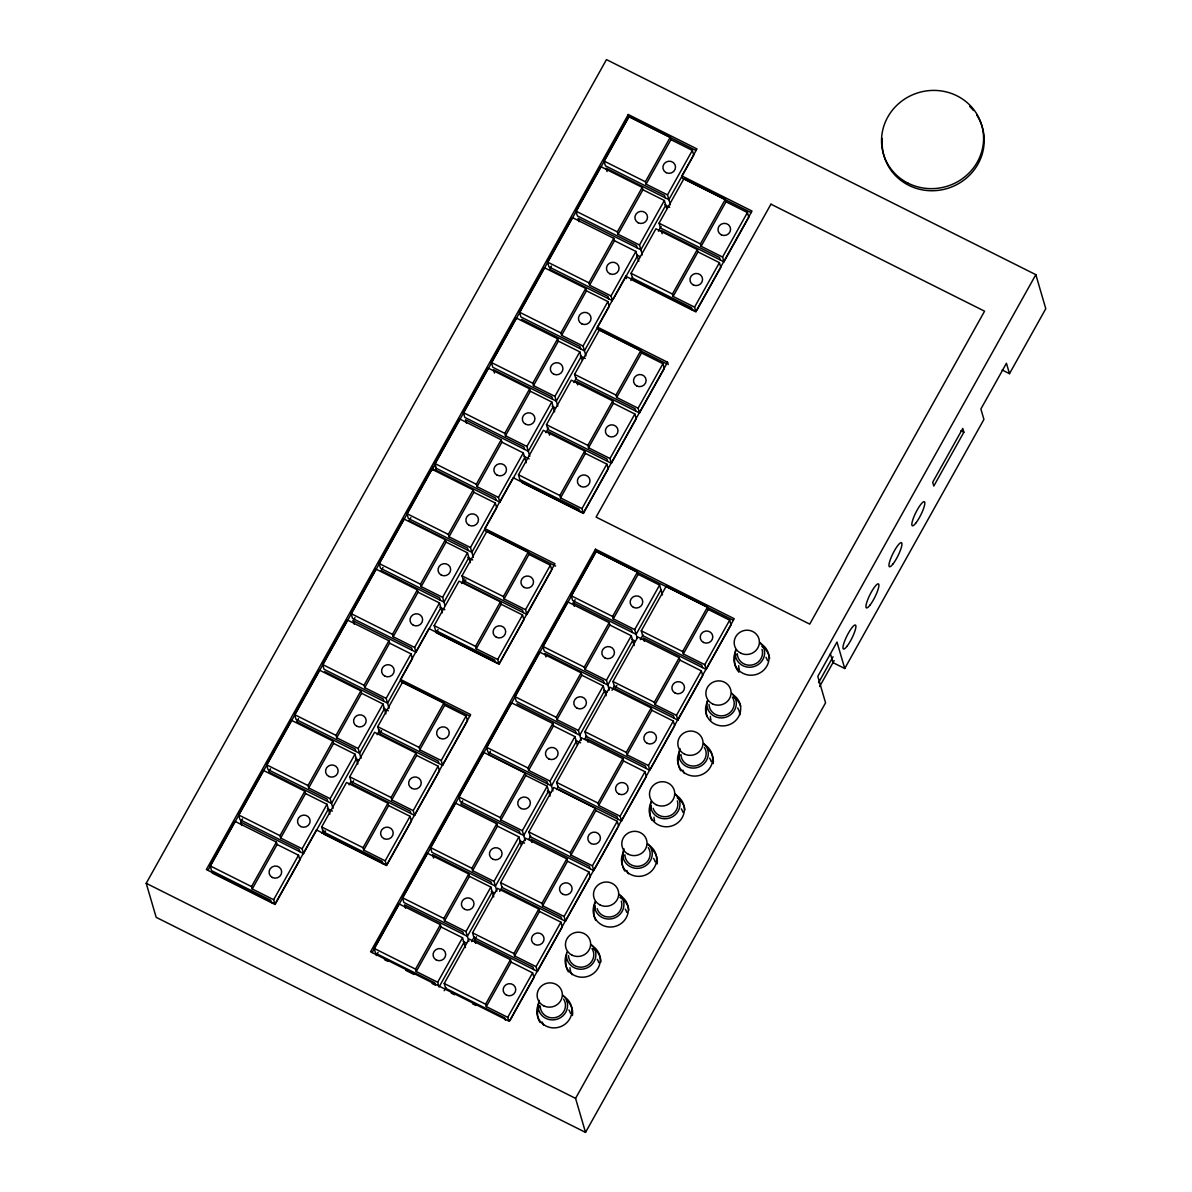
<?xml version="1.0" encoding="UTF-8"?>
<svg xmlns="http://www.w3.org/2000/svg" width="1192" height="1192" viewBox="0 0 1192 1192"><rect width="100%" height="100%" fill="white"/><g stroke="black" fill="none" stroke-linecap="round" stroke-linejoin="round"><path stroke-width="1.5" d="M208.153 869.996L628.959 116.905L628.258 114.521L696.947 148.911L681.854 175.924L682.539 178.308L751.064 212.623M830.422 653.812L832.999 662.633L844.741 668.503L836.993 642.041L817.816 676.356L825.564 702.818L585.525 1132.4L156.167 917.333L146.214 883.302L606.475 59.6L1035.833 274.667L1045.786 308.698L1009.49 373.662L1002.159 369.982M628.258 114.521L206.365 869.564L275.039 903.953L316.416 829.915L386.566 865.064L470.661 714.559L400.512 679.425L428.911 628.586L499.061 663.735L554.951 563.712L484.801 528.563L513.201 477.739L583.365 512.873L667.535 362.234L597.386 327.085L625.785 276.261L695.934 311.395L752.003 211.059L681.854 175.924M271.359 902.627L270.673 900.243L211.55 870.637L210.15 865.869L235.018 821.362L276.395 842.103L277.095 844.487L252.242 888.979L273.668 899.707L275.054 904.475L299.922 859.983L298.522 855.215L277.095 844.487M299.818 851.699L299.118 849.315L240.009 819.709L238.609 814.941L263.477 770.449L304.854 791.175L305.554 793.559L280.686 838.051L302.127 848.793L303.513 853.547L240.71 822.093L242.483 818.919M327.83 801.575L327.13 799.191L268.006 769.585L266.621 764.817L291.474 720.326L332.866 741.052L333.566 743.435L308.698 787.927L330.124 798.67L333 808.504M355.857 751.422L355.156 749.038L296.048 719.417L294.647 714.649L319.516 670.157L360.893 690.883L361.593 693.267L336.725 737.759L358.151 748.502L361.042 758.336M383.869 701.298L383.168 698.914L324.045 669.293L322.66 664.54L347.513 620.034L388.905 640.76L389.59 643.144L364.737 687.65L386.163 698.378L389.039 708.227M412.313 650.37L411.627 647.986L352.504 618.38L351.104 613.612L375.972 569.106L417.349 589.846L418.049 592.23L393.196 636.722L414.622 647.45L416.008 652.218L353.204 620.764L354.978 617.575M440.325 600.247L439.625 597.862L380.516 568.256L379.116 563.488L403.984 518.997L445.361 539.723L446.061 542.107L421.193 586.598L442.619 597.326L445.003 605.476M468.158 550.436L467.458 548.052L408.334 518.445L406.949 513.678L431.817 469.186L473.194 489.912L473.894 492.296L449.026 536.787L470.453 547.53L473.328 557.364M496.155 500.312L495.47 497.943L436.347 468.322L434.961 463.554L459.814 419.062L501.191 439.788L501.892 442.172L477.038 486.664L498.465 497.407L499.85 502.175L437.047 470.706M524.614 449.399L523.914 447.015L464.805 417.394L463.405 412.641L488.273 368.134L529.65 388.86L530.351 391.244L505.483 435.75L526.924 446.478L529.799 456.327M552.626 399.275L551.926 396.891L492.803 367.285L491.417 362.517L516.285 318.011L557.662 338.751L558.363 341.135L533.495 385.627L554.921 396.355L557.796 406.204M580.727 348.973L580.042 346.589L520.919 316.968L519.533 312.2L544.386 267.708L585.764 288.434L586.464 290.818L561.611 335.31L583.037 346.053L585.913 355.887M608.74 298.849L608.039 296.465L548.931 266.844L547.53 262.076L572.398 217.585L613.776 238.311L614.476 240.695L589.608 285.201L611.034 295.929L612.435 300.697L549.616 269.228L551.404 266.054M637.198 247.921L636.498 245.537L577.375 215.931L575.989 211.163L600.842 166.656L642.235 187.397L642.935 189.781L618.067 234.273L639.493 245.001L642.369 254.85M665.196 197.797L664.51 195.413L605.387 165.807L603.986 161.039L628.855 116.548L670.232 137.274L670.932 139.658L646.079 184.149L667.505 194.877L670.381 204.726M270.48 768.795L268.707 771.969L331.525 803.438L356.378 758.932M298.522 718.627L296.733 721.801L359.552 753.269L384.42 708.763M382.99 567.452L381.202 570.64L444.02 602.094L468.888 557.603M410.808 517.656L409.035 520.83L471.853 552.298L496.706 507.792L495.321 503.024L473.894 492.296M252.242 888.979L251.542 886.595L276.395 842.103M280.686 838.051L280.001 835.667L304.854 791.175M308.698 787.927L307.998 785.543L332.866 741.052M336.725 737.759L336.025 735.389L360.893 690.883M364.737 687.65L364.037 685.266L388.905 640.76M393.196 636.722L392.496 634.338L417.349 589.846M421.193 586.598L420.493 584.214L445.361 539.723M449.026 536.787L448.326 534.403L473.194 489.912M477.038 486.664L476.338 484.28L501.191 439.788M505.483 435.75L504.797 433.367L529.65 388.86M533.495 385.627L532.794 383.243L557.662 338.751M561.611 335.31L560.91 332.926L585.764 288.434M589.608 285.201L588.908 282.817L613.776 238.311M618.067 234.273L617.367 231.889L642.235 187.397M646.079 184.149L645.379 181.765L670.232 137.274M273.668 899.707L298.522 855.215M302.127 848.793L326.981 804.287L305.554 793.559M330.124 798.67L354.993 754.163L333.566 743.435M358.151 748.502L383.019 704.01L361.593 693.267M386.163 698.378L411.031 653.887L389.59 643.144M414.622 647.45L439.475 602.958L418.049 592.23M442.619 597.326L467.488 552.835L446.061 542.107M470.453 547.53L495.321 503.024M498.465 497.407L523.318 452.915L501.892 442.172M526.924 446.478L551.777 401.987L530.351 391.244M554.921 396.355L579.789 351.863L558.363 341.135M583.037 346.053L607.89 301.561L586.464 290.818M611.034 295.929L635.902 251.438L614.476 240.695M639.493 245.001L664.361 200.509L642.935 189.781M667.505 194.877L692.358 150.386L670.932 139.658M303.513 853.547L328.381 809.055M416.008 652.218L440.876 607.726M499.85 502.175L524.718 457.668M553.177 406.755L528.309 451.247L465.506 419.778L466.489 423.16M581.174 356.632L556.321 401.123L493.503 369.669L494.501 373.051M613.329 299.103L637.303 256.205M665.747 205.277L640.894 249.769L578.075 218.315L579.074 221.697M382.885 863.723L382.185 861.339L323.077 831.733L321.676 826.965L346.544 782.473L387.922 803.199L388.622 805.583L363.754 850.075L385.195 860.818L386.58 865.586L411.449 821.079L410.048 816.311L388.622 805.583M410.912 813.555L410.227 811.186L351.104 781.565L349.718 776.797L374.571 732.305L415.963 753.031L416.649 755.415L391.796 799.907L413.222 810.649L414.607 815.417L351.804 783.949L353.577 780.775M438.924 763.446L438.224 761.062L379.116 731.441L377.715 726.673L402.583 682.182L443.96 702.908L444.661 705.292L419.793 749.798L441.219 760.526L442.619 765.294L379.801 733.825L381.589 730.651M495.38 662.394L494.695 660.01L435.572 630.404L434.186 625.636L459.039 581.145L500.417 601.871L501.117 604.255L476.264 648.746L497.69 659.474L499.075 664.242L523.944 619.751L522.543 614.983L501.117 604.255M523.213 612.584L522.513 610.2L463.405 580.593L462.004 575.825L486.872 531.334L528.25 552.06L528.95 554.444L504.082 598.935L525.523 609.678L526.909 614.431L464.105 582.977L465.878 579.804M579.684 511.547L578.984 509.163L519.861 479.542L518.475 474.774L543.328 430.282L584.721 451.008L585.406 453.392L560.553 497.898L581.979 508.626L583.38 513.394L522.2 482.76M607.682 461.423L606.981 459.039L547.873 429.433L546.472 424.665L571.341 380.159L612.718 400.899L613.418 403.268L588.55 447.775L609.991 458.503L611.377 463.271L548.573 431.802L549.557 435.199M635.798 411.106L635.098 408.737L575.974 379.116L574.589 374.348L599.457 329.856L640.834 350.582L641.534 352.966L616.666 397.457L638.092 408.2L639.493 412.968L576.675 381.5L577.673 384.882M692.254 310.069L691.554 307.685L632.445 278.079L631.045 273.311L655.913 228.804L697.29 249.545L697.99 251.914L673.122 296.421L694.563 307.149L695.949 311.917L633.146 280.463M720.266 259.945L719.566 257.561L660.442 227.955L659.057 223.187L683.925 178.696L725.302 199.422L726.002 201.806L701.134 246.297L722.561 257.025L723.961 261.793L661.143 230.339L662.141 233.721M321.974 833.402L323.747 830.228M349.092 784.872L350.865 781.699M377.119 734.704L379.786 729.936M461.587 583.544L464.254 578.776M545.876 432.696L548.543 427.928M573.888 382.572L576.555 377.804M630.896 280.552L632.669 277.378M658.461 231.218L661.128 226.45M325.55 830.943L323.777 834.117L385.344 864.96M438.045 629.6L436.272 632.788L497.854 663.631M363.754 850.075L363.068 847.691L387.922 803.199M391.796 799.907L391.095 797.523L415.963 753.031M419.793 749.798L419.092 747.414L443.96 702.908M476.264 648.746L475.563 646.362L500.417 601.871M504.082 598.935L503.397 596.551L528.25 552.06M560.553 497.898L559.853 495.514L584.721 451.008M588.55 447.775L587.865 445.391L612.718 400.899M616.666 397.457L615.966 395.073L640.834 350.582M673.122 296.421L672.437 294.037L697.29 249.545M701.134 246.297L700.434 243.913L725.302 199.422M385.195 860.818L410.048 816.311M413.222 810.649L438.09 766.158L416.649 755.415M441.219 760.526L466.087 716.034L444.661 705.292M497.69 659.474L522.543 614.983M525.523 609.678L550.376 565.172L528.95 554.444M581.979 508.626L606.847 464.135L585.406 453.392M609.991 458.503L634.844 414.011L613.418 403.268M638.092 408.2L662.961 363.709L641.534 352.966M694.563 307.149L719.417 262.657L697.99 251.914M722.561 257.025L747.429 212.534L726.002 201.806M414.607 815.417L439.475 770.911L438.09 766.158M442.619 765.294L467.488 720.802L466.087 716.034M526.909 614.431L550.883 571.534M583.38 513.394L608.233 468.903L606.847 464.135M611.377 463.271L636.245 418.779L634.844 414.011M639.493 412.968L664.346 368.462L662.961 363.709M696.843 310.322L720.817 267.425L719.417 262.657M723.961 261.793L748.814 217.302L747.429 212.534M595.493 549.214L370.548 951.797L509.282 1021.291L734.227 618.708L595.493 549.214L596.194 551.598L372.142 952.557M432.085 983.519L435.363 985.158L434.678 982.774L375.555 953.168L374.169 948.4L399.022 903.909L440.399 924.634L441.1 927.018L416.246 971.51L437.673 982.253L439.058 987.006L463.926 942.514M463.688 934.483L462.988 932.099L403.879 902.493L402.479 897.725L427.347 853.234L468.724 873.959L469.425 876.343L444.556 920.835L465.983 931.563L468.858 941.412M491.73 884.3L491.03 881.916L431.906 852.31L430.521 847.542L455.389 803.05L496.766 823.776L497.466 826.16L472.598 870.652L494.024 881.38L496.9 891.229M520.04 833.625L519.34 831.241L460.231 801.635L458.831 796.867L483.699 752.375L525.076 773.101L525.776 775.485L500.908 819.977L522.349 830.705L525.225 840.554M547.754 784.023L547.053 781.639L487.945 752.033L486.545 747.265L511.413 702.773L552.79 723.499L553.49 725.883L528.622 770.375L550.063 781.118L552.939 790.952M576.079 733.348L575.378 730.964L516.255 701.358L514.87 696.59L539.723 652.098L581.115 672.824L581.8 675.208L556.947 719.7L578.373 730.443L581.249 740.277M604.106 683.165L603.42 680.781L544.297 651.175L542.911 646.407L567.764 601.915L609.157 622.641L609.842 625.025L584.989 669.517L606.415 680.26L609.291 690.093M632.43 632.49L631.73 630.106L572.622 600.5L571.221 595.732L596.089 551.24L637.467 571.966L638.167 574.35L613.299 618.842L634.725 629.585L637.109 637.735M376.255 955.552L378.028 952.378M462.705 800.83L460.932 804.019L523.735 835.473L548.603 790.981M490.419 751.243L488.645 754.417L551.449 785.886L576.317 741.379M574.306 606.266L573.307 602.884L575.095 599.71M416.246 971.51L415.546 969.126L440.399 924.634M444.556 920.835L443.856 918.451L468.724 873.959M472.598 870.652L471.898 868.268L496.766 823.776M500.908 819.977L500.223 817.593L525.076 773.101M528.622 770.375L527.937 767.991L552.79 723.499M556.947 719.7L556.247 717.316L581.115 672.824M584.989 669.517L584.289 667.133L609.157 622.641M613.299 618.842L612.599 616.458L637.467 571.966M437.673 982.253L462.541 937.746L441.1 927.018M465.983 931.563L490.851 887.072L469.425 876.343M494.024 881.38L518.893 836.888L497.466 826.16M522.349 830.705L547.202 786.213L525.776 775.485M550.063 781.118L574.917 736.611L553.49 725.883M578.373 730.443L603.241 685.936L581.8 675.208M606.415 680.26L631.283 635.753L609.842 625.025M634.725 629.585L659.593 585.078L638.167 574.35M492.236 891.839L467.383 936.331L404.565 904.877L405.563 908.259M520.278 841.656L495.425 886.148L432.607 854.694L433.605 858.076M604.627 690.704L579.774 735.211L516.956 703.742M632.669 640.521L607.801 685.028L544.997 653.559L545.981 656.941M660.994 589.846L636.126 634.338L573.307 602.884M505.438 1020.263L504.738 1017.879L445.614 988.257L444.229 983.489L469.082 938.998L510.474 959.724L511.159 962.108L486.306 1006.599L507.732 1017.342L508.656 1020.516M533.748 969.573L533.048 967.189L473.939 937.582L472.539 932.814L497.407 888.323L538.784 909.049L539.484 911.433L514.616 955.924L536.042 966.667L537.443 971.435L474.625 939.966L476.413 936.793M561.79 919.39L561.089 917.006L501.981 887.399L500.58 882.631L525.448 838.14L566.826 858.866L567.526 861.25L542.658 905.741L564.084 916.484L565.485 921.252L502.666 889.783M590.1 868.715L589.414 866.331L530.291 836.724L528.89 831.956L553.758 787.465L595.136 808.191L595.836 810.575L570.983 855.066L592.409 865.809L593.795 870.577L530.991 839.108L531.975 842.491M617.814 819.127L617.113 816.743L558.005 787.122L556.604 782.369L581.472 737.863L622.85 758.589L623.55 760.973L598.682 805.479L620.123 816.207L621.509 820.975L558.705 789.506M646.138 768.453L645.438 766.069L586.315 736.447L584.929 731.679L609.783 687.188L651.175 707.914L651.875 710.298L627.007 754.804L648.433 765.532L649.834 770.3L587.015 738.831L588.014 742.214M674.18 718.269L673.48 715.885L614.357 686.264L612.971 681.496L637.824 637.005L679.216 657.731L679.902 660.115L655.049 704.621L676.475 715.349L677.875 720.117L615.057 688.648L616.83 685.475M702.49 667.595L701.79 665.211L642.682 635.589L641.281 630.821L666.149 586.33L707.527 607.056L708.227 609.44L683.359 653.931L704.785 664.674L706.185 669.442L643.367 637.973L644.365 641.356M444.199 990.701L445.972 987.527M471.63 941.62L474.297 936.852M499.672 891.437L502.339 886.669M528.875 839.168L530.649 835.994M556.59 789.566L558.363 786.392M584.899 738.891L586.688 735.717M612.062 690.302L614.714 685.534M640.372 639.627L643.039 634.859M486.306 1006.599L485.606 1004.215L510.474 959.724M514.616 955.924L513.916 953.54L538.784 909.049M542.658 905.741L541.958 903.357L566.826 858.866M570.983 855.066L570.283 852.682L595.136 808.191M598.682 805.479L597.997 803.095L622.85 758.589M627.007 754.804L626.307 752.42L651.175 707.914M655.049 704.621L654.348 702.237L679.216 657.731M683.359 653.931L682.658 651.562L707.527 607.056M507.732 1017.342L532.601 972.851L511.159 962.108M536.042 966.667L560.91 922.161L539.484 911.433M564.084 916.484L588.952 871.978L567.526 861.25M592.409 865.809L617.262 821.303L595.836 810.575M620.123 816.207L644.976 771.716L623.55 760.973M648.433 765.532L673.301 721.041L651.875 710.298M676.475 715.349L701.343 670.858L679.902 660.115M704.785 664.674L729.653 620.183L708.227 609.44M510.012 1020.516L533.986 977.604L532.601 972.851M537.443 971.435L562.311 926.929L560.91 922.161M565.485 921.252L590.353 876.746L588.952 871.978M594.689 868.983L617.769 827.665M621.509 820.975L646.377 776.484L644.976 771.716M650.713 768.706L673.808 727.388M677.875 720.117L702.729 675.626L701.343 670.858M706.185 669.442L731.054 624.936L729.653 620.183M585.525 1132.4L575.572 1098.368L1035.833 274.667M818.546 682.733L833.059 656.762M819.649 686.518L834.162 660.547M963.881 432.219L933.813 486.038L932.695 482.253L962.778 428.435L963.881 432.219L960.946 430.744M844.741 668.503L983.922 419.42L980.882 409.005L1006.435 363.262L1009.49 373.662M629.883 117.129L695.979 150.475M431.012 469.305L436.257 470.393L434.454 464.195M603.986 161.039L645.379 181.765M664.763 204.8L669.71 207.289M659.057 223.187L700.434 243.913M575.989 211.163L617.367 231.889M636.752 254.924L640.059 256.578M631.045 273.311L672.437 294.037M547.53 262.076L588.908 282.817M666.596 363.798L598.086 329.469L597.386 327.085M519.533 312.2L560.91 332.926M521.619 319.352L584.423 350.82L609.291 306.314L607.89 301.561M580.295 355.961L585.242 358.449M574.589 374.348L615.966 395.073M491.417 362.517L532.794 383.243M552.179 406.278L555.487 407.932M546.472 424.665L587.865 445.391M463.405 412.641L504.797 433.367M524.167 456.387L529.129 458.875M518.475 474.774L559.853 495.514M434.961 463.554L476.338 484.28M596.194 551.598L733.274 620.257M555.651 566.081L485.502 530.947L484.801 528.563M571.221 595.732L612.599 616.458M641.281 630.821L682.658 651.562M406.949 513.678L448.326 534.403M631.983 639.493L635.291 641.147M467.711 557.439L472.673 559.927M462.004 575.825L503.397 596.551M379.116 563.488L420.493 584.214M542.911 646.407L584.289 667.133M612.971 681.496L654.348 702.237M439.878 607.25L444.839 609.738M603.673 690.168L606.981 691.822M434.186 625.636L475.563 646.362M351.104 613.612L392.496 634.338M514.87 696.59L556.247 717.316M584.929 731.679L626.307 752.42M575.632 740.351L580.593 742.84M469.737 716.124L401.212 681.809L400.512 679.425M322.66 664.54L364.037 685.266M486.545 747.265L527.937 767.991M556.604 782.369L597.997 803.095M324.745 671.677L387.564 703.146L412.417 658.654L411.031 653.887M383.422 708.286L388.383 710.775M547.307 791.026L550.615 792.68M377.715 726.673L419.092 747.414M294.647 714.649L336.025 735.389M458.831 796.867L500.223 817.593M528.89 831.956L570.283 852.682M355.41 758.41L358.717 760.064M519.593 840.628L524.554 843.102M349.718 776.797L391.095 797.523M266.621 764.817L307.998 785.543M430.521 847.542L471.898 868.268M500.58 882.631L541.958 903.357M327.383 808.578L332.345 811.067M491.283 891.303L494.591 892.957M321.676 826.965L363.068 847.691M238.609 814.941L280.001 835.667M402.479 897.725L443.856 918.451M472.539 932.814L513.916 953.54M463.241 941.486L466.549 943.14M210.15 865.869L251.542 886.595M374.169 948.4L415.546 969.126M444.229 983.489L485.606 1004.215M212.25 873.021L273.832 903.864M384.465 959.664L387.743 961.303M405.816 970.362L414.026 974.475M451.247 993.115L454.524 994.754M472.583 1003.798L475.876 1005.452M146.214 883.302L575.572 1098.368M692.358 150.386L693.759 155.154L668.891 199.645L606.087 168.191L607.071 171.573M664.361 200.509L666.745 208.66M635.902 251.438L638.778 261.272M667.535 362.234L668.235 364.618M625.785 276.261L626.485 278.645M659.593 585.078L662.469 594.927M579.789 351.863L582.173 360.014M673.301 721.041L674.687 725.809M631.283 635.753L634.159 645.602M551.777 401.987L554.653 411.821M603.241 685.936L606.117 695.785M523.318 452.915L526.208 462.749M550.376 565.172L551.777 569.94M617.262 821.303L618.663 826.071M574.917 736.611L577.3 744.762M547.202 786.213L550.078 796.062M467.488 552.835L470.363 562.684M432.651 467.085L433.56 470.184M518.893 836.888L521.277 845.039M439.475 602.958L442.366 612.807M490.851 887.072L493.726 896.92M474.625 939.966L475.623 943.349M462.541 937.746L465.416 947.595M383.019 704.01L385.895 713.844M353.204 620.764L354.188 624.146M354.993 754.163L357.868 764.012M326.981 804.287L329.856 814.136M240.71 822.093L241.693 825.475M731.754 693.237A14.781 14.125 -16.3 0 1 725.764 717.241A14.781 14.125 -16.3 0 1 707.288 700.747M732.38 697.156A12.665 12.114 -16.3 0 1 725.168 715.304A12.665 12.114 -16.3 0 1 708.987 704.338M710.953 719.998A14.781 14.125 -16.3 0 1 710.357 716.347M737.654 707.973A14.781 14.125 -16.3 0 1 739.815 714.962M760.064 642.562A14.781 14.125 -16.3 0 1 754.074 666.566A14.781 14.125 -16.3 0 1 735.598 650.072M762.031 649.342A12.665 12.114 -16.3 0 1 751.869 665.017A12.665 12.114 -16.3 0 1 737.297 653.663M739.278 669.323A14.781 14.125 -16.3 0 1 738.682 665.672M765.964 657.299A14.781 14.125 -16.3 0 1 767.529 660.651M703.712 743.421A14.781 14.125 -16.3 0 1 705.336 762.165A14.781 14.125 -16.3 0 1 686.145 766.337A14.781 14.125 -16.3 0 1 680.066 748.561M704.338 747.339A12.665 12.114 -16.3 0 1 697.126 765.487A12.665 12.114 -16.3 0 1 680.945 754.521M684.476 773.519A14.781 14.125 -16.3 0 1 682.912 770.181M709.612 758.157A14.781 14.125 -16.3 0 1 711.177 761.509M563.011 995.231A14.781 14.125 -16.3 0 1 564.635 1013.975A14.781 14.125 -16.3 0 1 545.429 1018.147A14.781 14.125 -16.3 0 1 539.365 1000.371M563.637 999.149A12.665 12.114 -16.3 0 1 556.426 1017.298A12.665 12.114 -16.3 0 1 540.244 1006.331M543.775 1025.329A14.781 14.125 -16.3 0 1 542.211 1021.991M568.912 1009.967A14.781 14.125 -16.3 0 1 570.461 1013.304M619.363 894.372A14.781 14.125 -16.3 0 1 613.373 918.376A14.781 14.125 -16.3 0 1 594.897 901.882M621.33 901.152A12.665 12.114 -16.3 0 1 612.777 916.439A12.665 12.114 -16.3 0 1 597.103 908.587M625.264 909.109A14.781 14.125 -16.3 0 1 626.828 912.446M647.688 843.698A14.781 14.125 -16.3 0 1 649.297 862.427A14.781 14.125 -16.3 0 1 630.106 866.614A14.781 14.125 -16.3 0 1 624.042 848.838M648.299 847.616A12.665 12.114 -16.3 0 1 641.102 865.764A12.665 12.114 -16.3 0 1 624.906 854.798M628.452 873.796A14.781 14.125 -16.3 0 1 626.888 870.443M653.588 858.434A14.781 14.125 -16.3 0 1 655.138 861.771M675.402 794.096A14.781 14.125 -16.3 0 1 669.412 818.099A14.781 14.125 -16.3 0 1 650.936 801.605M677.354 800.89A12.665 12.114 -16.3 0 1 668.816 816.162A12.665 12.114 -16.3 0 1 653.142 808.31M654.602 820.856A14.781 14.125 -16.3 0 1 654.006 817.205M681.303 808.832A14.781 14.125 -16.3 0 1 682.852 812.184M591.321 944.556A14.781 14.125 -16.3 0 1 585.332 968.56A14.781 14.125 -16.3 0 1 566.856 952.065M591.947 948.474A12.665 12.114 -16.3 0 1 584.736 966.623A12.665 12.114 -16.3 0 1 568.554 955.656M572.086 974.654A14.781 14.125 -16.3 0 1 569.94 967.666M597.222 959.292A14.781 14.125 -16.3 0 1 598.786 962.629M567.213 1000.818A17.642 16.867 -16.3 0 1 572.473 1015.48M540.08 1022.527A17.642 16.867 -16.3 0 1 539.648 1005.616M568.39 971.852A17.642 16.867 -16.3 0 1 566.304 959.113M593.124 948.355A17.642 16.867 -16.3 0 1 600.991 961.855M595.702 920.403A17.642 16.867 -16.3 0 1 595.33 906.099M619.855 897.442A17.642 16.867 -16.3 0 1 628.914 910.196M651.89 849.285A17.642 16.867 -16.3 0 1 657.15 863.947M624.757 870.994A17.642 16.867 -16.3 0 1 622.894 867.001M622.522 865.586A17.642 16.867 -16.3 0 1 623.639 855.424M651.726 820.126A17.642 16.867 -16.3 0 1 651.353 805.837M677.205 797.895A17.642 16.867 -16.3 0 1 684.953 809.934M707.914 749.008A17.642 16.867 -16.3 0 1 713.174 763.67M680.781 770.717A17.642 16.867 -16.3 0 1 678.918 766.724M678.546 765.309A17.642 16.867 -16.3 0 1 679.678 755.147M706.96 716.541A17.642 16.867 -16.3 0 1 706.737 707.795M733.557 697.037A17.642 16.867 -16.3 0 1 740.694 706.185M738.966 672.199A17.642 16.867 -16.3 0 1 736.03 654.289M761.867 646.362A17.642 16.867 -16.3 0 1 769.63 658.401M562.803 995.916A17.642 16.867 -16.3 0 1 569.836 1018.713A17.642 16.867 -16.3 0 1 545.981 1026.029A17.642 16.867 -16.3 0 1 538.948 1003.247M591.128 945.241A17.642 16.867 -16.3 0 1 598.384 967.591A17.642 16.867 -16.3 0 1 575.2 975.786A17.642 16.867 -16.3 0 1 566.587 953.898M619.155 895.058A17.642 16.867 -16.3 0 1 626.187 917.855A17.642 16.867 -16.3 0 1 602.332 925.171A17.642 16.867 -16.3 0 1 595.3 902.374M647.48 844.383A17.642 16.867 -16.3 0 1 654.512 867.18A17.642 16.867 -16.3 0 1 630.657 874.496A17.642 16.867 -16.3 0 1 623.625 851.699M675.193 794.781A17.642 16.867 -16.3 0 1 682.226 817.578A17.642 16.867 -16.3 0 1 658.356 824.909A17.642 16.867 -16.3 0 1 651.339 802.112M703.503 744.106A17.642 16.867 -16.3 0 1 710.536 766.903A17.642 16.867 -16.3 0 1 686.681 774.219A17.642 16.867 -16.3 0 1 679.649 751.437M732.856 694.653A17.642 16.867 -16.3 0 1 738.057 717.584A17.642 16.867 -16.3 0 1 714.276 723.812A17.642 16.867 -16.3 0 1 707.69 701.254M759.87 643.248A17.642 16.867 -16.3 0 1 766.888 666.045A17.642 16.867 -16.3 0 1 743.033 673.361A17.642 16.867 -16.3 0 1 736.015 650.579M976.725 114.983A51.211 48.947 -16.3 0 1 944.824 189.155A51.211 48.947 -16.3 0 1 882.333 138.51M969.707 106.461A51.211 48.947 -16.3 0 1 973.477 110.528M770.941 204.175L596.089 517.105L809.726 624.116L984.577 311.186L770.941 204.175M356.855 726.286A6.332 6.049 -16.3 0 0 366.182 720.594A6.332 6.049 -16.3 0 0 356.587 715.781A6.332 6.049 -16.3 0 0 356.855 726.286M496.379 637.273A6.332 6.049 -16.3 0 0 505.706 631.566A6.332 6.049 -16.3 0 0 496.11 626.754A6.332 6.049 -16.3 0 0 496.379 637.273M608.68 436.302A6.332 6.049 -16.3 0 0 618.007 430.595A6.332 6.049 -16.3 0 0 608.412 425.782A6.332 6.049 -16.3 0 0 608.68 436.302M413.311 625.249A6.332 6.049 -16.3 0 0 422.638 619.542A6.332 6.049 -16.3 0 0 413.043 614.729A6.332 6.049 -16.3 0 0 413.311 625.249M300.816 826.577A6.332 6.049 -16.3 0 0 310.144 820.871A6.332 6.049 -16.3 0 0 300.548 816.058A6.332 6.049 -16.3 0 0 300.816 826.577M384.867 676.162A6.332 6.049 -16.3 0 0 394.194 670.47A6.332 6.049 -16.3 0 0 384.584 665.658A6.332 6.049 -16.3 0 0 384.867 676.162M411.91 788.433A6.332 6.049 -16.3 0 0 421.253 782.727A6.332 6.049 -16.3 0 0 411.642 777.929A6.332 6.049 -16.3 0 0 411.91 788.433M553.624 374.154A6.332 6.049 -16.3 0 0 562.952 368.447A6.332 6.049 -16.3 0 0 553.356 363.635A6.332 6.049 -16.3 0 0 553.624 374.154M441.323 575.125A6.332 6.049 -16.3 0 0 450.65 569.418A6.332 6.049 -16.3 0 0 441.055 564.606A6.332 6.049 -16.3 0 0 441.323 575.125M383.884 838.602A6.332 6.049 -16.3 0 0 393.211 832.895A6.332 6.049 -16.3 0 0 383.615 828.097A6.332 6.049 -16.3 0 0 383.884 838.602M272.357 877.506A6.332 6.049 -16.3 0 0 281.685 871.799A6.332 6.049 -16.3 0 0 272.089 866.986A6.332 6.049 -16.3 0 0 272.357 877.506M328.828 776.454A6.332 6.049 -16.3 0 0 338.155 770.747A6.332 6.049 -16.3 0 0 328.56 765.949A6.332 6.049 -16.3 0 0 328.828 776.454M439.923 738.31A6.332 6.049 -16.3 0 0 449.25 732.618A6.332 6.049 -16.3 0 0 439.654 727.805A6.332 6.049 -16.3 0 0 439.923 738.31M675.179 693.133A6.332 6.049 -16.3 0 0 684.506 687.441A6.332 6.049 -16.3 0 0 674.895 682.629A6.332 6.049 -16.3 0 0 675.179 693.133M712.429 703.831A12.665 12.114 -16.3 0 0 731.083 692.418A12.665 12.114 -16.3 0 0 711.892 682.807A12.665 12.114 -16.3 0 0 712.429 703.831M497.153 475.191A6.332 6.049 -16.3 0 0 506.496 469.484A6.332 6.049 -16.3 0 0 496.885 464.686A6.332 6.049 -16.3 0 0 497.153 475.191M469.156 525.314A6.332 6.049 -16.3 0 0 478.484 519.608A6.332 6.049 -16.3 0 0 468.888 514.81A6.332 6.049 -16.3 0 0 469.156 525.314M525.612 424.263A6.332 6.049 -16.3 0 0 534.94 418.571A6.332 6.049 -16.3 0 0 525.344 413.758A6.332 6.049 -16.3 0 0 525.612 424.263M580.683 486.41A6.332 6.049 -16.3 0 0 590.01 480.719A6.332 6.049 -16.3 0 0 580.4 475.906A6.332 6.049 -16.3 0 0 580.683 486.41M666.194 172.676A6.332 6.049 -16.3 0 0 675.521 166.969A6.332 6.049 -16.3 0 0 665.926 162.157A6.332 6.049 -16.3 0 0 666.194 172.676M740.739 653.156A12.665 12.114 -16.3 0 0 759.393 641.743A12.665 12.114 -16.3 0 0 740.202 632.133A12.665 12.114 -16.3 0 0 740.739 653.156M721.264 234.824A6.332 6.049 -16.3 0 0 730.592 229.117A6.332 6.049 -16.3 0 0 720.996 224.305A6.332 6.049 -16.3 0 0 721.264 234.824M524.212 587.462A6.332 6.049 -16.3 0 0 533.539 581.756A6.332 6.049 -16.3 0 0 523.944 576.958A6.332 6.049 -16.3 0 0 524.212 587.462M703.489 642.458A6.332 6.049 -16.3 0 0 712.816 636.766A6.332 6.049 -16.3 0 0 703.22 631.954A6.332 6.049 -16.3 0 0 703.489 642.458M633.429 607.369A6.332 6.049 -16.3 0 0 642.756 601.662A6.332 6.049 -16.3 0 0 633.161 596.864A6.332 6.049 -16.3 0 0 633.429 607.369M521.038 808.504A6.332 6.049 -16.3 0 0 530.365 802.797A6.332 6.049 -16.3 0 0 520.77 797.984A6.332 6.049 -16.3 0 0 521.038 808.504M548.752 758.902A6.332 6.049 -16.3 0 0 558.08 753.195A6.332 6.049 -16.3 0 0 548.484 748.397A6.332 6.049 -16.3 0 0 548.752 758.902M492.728 859.179A6.332 6.049 -16.3 0 0 502.055 853.472A6.332 6.049 -16.3 0 0 492.46 848.659A6.332 6.049 -16.3 0 0 492.728 859.179M684.387 754.014A12.665 12.114 -16.3 0 0 703.042 742.601A12.665 12.114 -16.3 0 0 683.85 732.991A12.665 12.114 -16.3 0 0 684.387 754.014M543.686 1005.81A12.665 12.114 -16.3 0 0 562.341 994.411A12.665 12.114 -16.3 0 0 543.135 984.801A12.665 12.114 -16.3 0 0 543.686 1005.81M600.038 904.952A12.665 12.114 -16.3 0 0 618.693 893.553A12.665 12.114 -16.3 0 0 599.502 883.942A12.665 12.114 -16.3 0 0 600.038 904.952M628.363 854.277A12.665 12.114 -16.3 0 0 647.018 842.878A12.665 12.114 -16.3 0 0 627.812 833.253A12.665 12.114 -16.3 0 0 628.363 854.277M591.098 843.593A6.332 6.049 -16.3 0 0 600.425 837.887A6.332 6.049 -16.3 0 0 590.83 833.089A6.332 6.049 -16.3 0 0 591.098 843.593M647.137 743.316A6.332 6.049 -16.3 0 0 656.464 737.625A6.332 6.049 -16.3 0 0 646.869 732.812A6.332 6.049 -16.3 0 0 647.137 743.316M618.812 793.991A6.332 6.049 -16.3 0 0 628.139 788.299A6.332 6.049 -16.3 0 0 618.544 783.487A6.332 6.049 -16.3 0 0 618.812 793.991M577.077 708.227A6.332 6.049 -16.3 0 0 586.404 702.52A6.332 6.049 -16.3 0 0 576.794 697.722A6.332 6.049 -16.3 0 0 577.077 708.227M656.062 804.689A12.665 12.114 -16.3 0 0 674.732 793.276A12.665 12.114 -16.3 0 0 655.525 783.666A12.665 12.114 -16.3 0 0 656.062 804.689M609.738 273.713A6.332 6.049 -16.3 0 0 619.065 268.021A6.332 6.049 -16.3 0 0 609.47 263.209A6.332 6.049 -16.3 0 0 609.738 273.713M581.726 323.837A6.332 6.049 -16.3 0 0 591.053 318.13A6.332 6.049 -16.3 0 0 581.458 313.332A6.332 6.049 -16.3 0 0 581.726 323.837M636.796 385.985A6.332 6.049 -16.3 0 0 646.124 380.278A6.332 6.049 -16.3 0 0 636.528 375.48A6.332 6.049 -16.3 0 0 636.796 385.985M638.197 222.8A6.332 6.049 -16.3 0 0 647.524 217.093A6.332 6.049 -16.3 0 0 637.929 212.28A6.332 6.049 -16.3 0 0 638.197 222.8M693.252 284.948A6.332 6.049 -16.3 0 0 702.58 279.241A6.332 6.049 -16.3 0 0 692.984 274.428A6.332 6.049 -16.3 0 0 693.252 284.948M605.104 658.044A6.332 6.049 -16.3 0 0 614.446 652.337A6.332 6.049 -16.3 0 0 604.836 647.539A6.332 6.049 -16.3 0 0 605.104 658.044M464.686 909.362A6.332 6.049 -16.3 0 0 474.014 903.655A6.332 6.049 -16.3 0 0 464.418 898.842A6.332 6.049 -16.3 0 0 464.686 909.362M534.746 944.451A6.332 6.049 -16.3 0 0 544.073 938.745A6.332 6.049 -16.3 0 0 534.478 933.947A6.332 6.049 -16.3 0 0 534.746 944.451M506.436 995.126A6.332 6.049 -16.3 0 0 515.763 989.42A6.332 6.049 -16.3 0 0 506.153 984.622A6.332 6.049 -16.3 0 0 506.436 995.126M436.361 960.037A6.332 6.049 -16.3 0 0 445.704 954.33A6.332 6.049 -16.3 0 0 436.093 949.517A6.332 6.049 -16.3 0 0 436.361 960.037M571.996 955.135A12.665 12.114 -16.3 0 0 590.651 943.736A12.665 12.114 -16.3 0 0 571.46 934.126A12.665 12.114 -16.3 0 0 571.996 955.135M562.788 894.268A6.332 6.049 -16.3 0 0 572.115 888.562A6.332 6.049 -16.3 0 0 562.52 883.764A6.332 6.049 -16.3 0 0 562.788 894.268M847.199 646.019A13.41 2.742 -63.4 0 0 855.826 625.591A13.41 2.742 -63.4 0 0 845.292 639.478A13.41 2.742 -63.4 0 0 847.199 646.019M870.175 604.895A13.41 2.742 -63.4 0 0 878.817 584.467A13.41 2.742 -63.4 0 0 868.268 598.354A13.41 2.742 -63.4 0 0 870.175 604.895M893.225 563.667A13.41 2.742 -63.4 0 0 901.852 543.224A13.41 2.742 -63.4 0 0 891.303 557.111A13.41 2.742 -63.4 0 0 893.225 563.667M916.112 522.707A13.41 2.742 -63.4 0 0 924.739 502.279A13.41 2.742 -63.4 0 0 914.189 516.151A13.41 2.742 -63.4 0 0 916.112 522.707M908.14 183.225A51.211 48.947 -16.3 0 0 983.579 137.11A51.211 48.947 -16.3 0 0 905.965 98.236A51.211 48.947 -16.3 0 0 908.14 183.225"/></g></svg>
